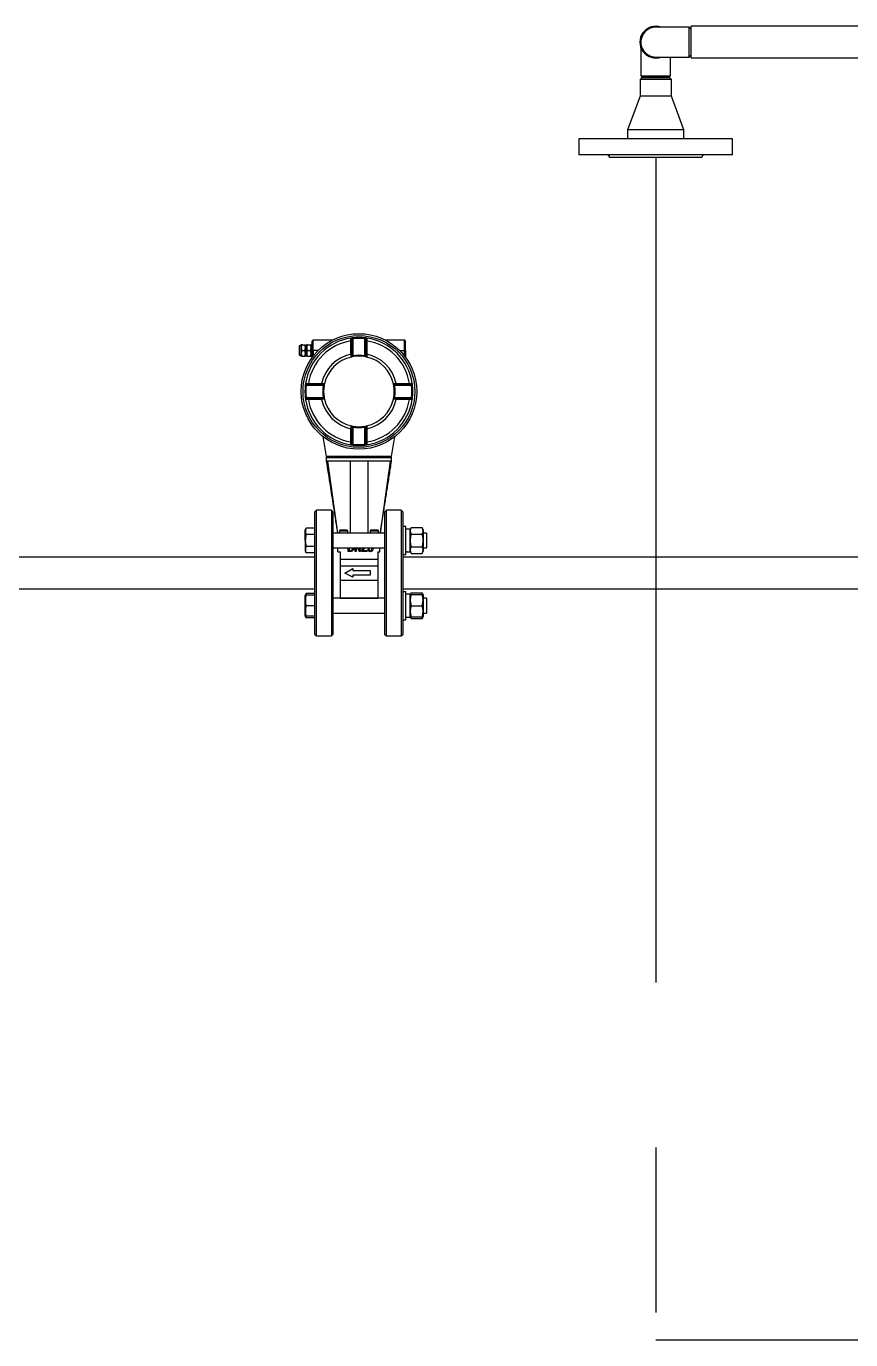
# Model space of a CAD drawing. Extents: x -681219 to -550379, y -242630 to -158199.
# Drawn here: x -636547 to -635298, y -170050 to -168060 of the extents above; entities that cross this region are included whole.
import ezdxf

# ---------------------------------------------------------------- set-up
doc = ezdxf.new("R2010")
doc.units = 0
doc.header["$LTSCALE"] = 1000
doc.linetypes.add('K', pattern=[2.5, 1.25, -0.25, 0.25, -0.25, 0.25, -0.25])
for name, color, linetype in [('$DDT_AUDIT_GENERATED_(110)', 7, 'CONTINUOUS'), ('07', 6, 'K'), ('16_GB93', 7, 'CONTINUOUS'), ('16_GB97.1', 7, 'CONTINUOUS'), ('E+H蒸汽流量计DN25', 7, 'CONTINUOUS'), ('GBT_12459_90度弯头D', 7, 'CONTINUOUS'), ('GBT_9119.8_法兰_DN', 7, 'CONTINUOUS'), ('M16_GB6170', 7, 'CONTINUOUS'), ('M16×120_GB5782', 7, 'CONTINUOUS'), ('MYGL165_030101', 7, 'CONTINUOUS'), ('MYGL165_030102', 7, 'CONTINUOUS'), ('MYGL165_030401', 7, 'CONTINUOUS'), ('MYGL165_030402', 7, 'CONTINUOUS'), ('MYGL165_030501', 7, 'CONTINUOUS')]:
    doc.layers.add(name, color=color, linetype=linetype)

msp = doc.modelspace()

# ---------------------------------------------------------------- linework, layer by layer
at = {"layer": '$DDT_AUDIT_GENERATED_(110)', "color": 7, "linetype": 'Continuous'}
for p, q in [((-635614.7247, -168137.3716), (-635617.5483, -168140.1951)), ((-635569.9718, -168140.1951), (-635617.5483, -168140.1951)), ((-635617.5483, -168140.1951), (-635617.5483, -168165.6069)), ((-635614.7247, -168137.3716), (-635572.7953, -168137.3716)), ((-635569.9718, -168140.1951), (-635572.7953, -168137.3716)), ((-635569.9718, -168165.6069), (-635569.9718, -168140.1951)), ((-635617.5483, -168165.6069), (-635636.3247, -168216.4304)), ((-635569.9718, -168165.6069), (-635617.5483, -168165.6069)), ((-635551.1953, -168216.4304), (-635569.9718, -168165.6069)), ((-635551.1953, -168216.4304), (-635636.3247, -168216.4304)), ((-635636.3247, -168216.4304), (-635636.3247, -168230.5481)), ((-635551.1953, -168230.5481), (-635551.1953, -168216.4304))]:
    msp.add_line(p, q, dxfattribs=at)
at = {"layer": '07'}
for p, q in [((-635593.76, -168258.7834), (-635593.76, -170050.2726)), ((-635593.76, -170050.2726), (-633059.6736, -170050.2726))]:
    msp.add_line(p, q, dxfattribs=at)
at = {"layer": '16_GB93', "color": 7, "linetype": 'Continuous'}
for p, q in [((-635966.3247, -168821.7926), (-635972.113, -168821.7926)), ((-635966.3247, -168821.7926), (-635966.3247, -168856.2397)), ((-635972.113, -168856.2397), (-635971.2653, -168856.2397)), ((-635971.2653, -168856.2397), (-635967.1724, -168856.2397)), ((-635967.1724, -168856.2397), (-635966.3247, -168856.2397)), ((-635966.3247, -168920.6212), (-635972.113, -168920.6212)), ((-635966.3247, -168920.6212), (-635966.3247, -168955.0683)), ((-635972.113, -168955.0683), (-635966.3247, -168955.0683))]:
    msp.add_line(p, q, dxfattribs=at)
for centre, start, end in [((-635967.1724, -168839.0162), 253.3305416, 270), ((-635971.2653, -168839.0162), 267.1790105, 276.8238399)]:
    msp.add_arc(centre, 17.2235, start, end, dxfattribs=at)
at = {"layer": '16_GB97.1', "color": 7, "linetype": 'Continuous'}
for p, q in [((-635972.113, -168817.8397), (-635976.3483, -168817.8397)), ((-635972.113, -168860.1926), (-635972.113, -168817.8397)), ((-635976.3483, -168860.1926), (-635972.113, -168860.1926)), ((-635972.113, -168916.6683), (-635976.3483, -168916.6683)), ((-635972.113, -168959.0212), (-635972.113, -168916.6683)), ((-635976.3483, -168959.0212), (-635972.113, -168959.0212))]:
    msp.add_line(p, q, dxfattribs=at)
at = {"layer": 'E+H蒸汽流量计DN25', "color": 7, "linetype": 'Continuous'}
for p, q in [((-636113.9953, -168551.0187), (-636113.9953, -168536.901)), ((-636112.5836, -168551.0187), (-636112.5836, -168535.4893)), ((-636083.8092, -168535.4893), (-636112.5836, -168535.4893)), ((-636055.4071, -168556.6821), (-636055.4071, -168536.591)), ((-636053.9953, -168536.591), (-636055.4071, -168536.591)), ((-636053.9953, -168533.7342), (-636053.9953, -168536.591)), ((-636053.9953, -168536.591), (-636053.9953, -168556.6821)), ((-636052.5836, -168533.3586), (-636052.7449, -168531.9561)), ((-636052.5836, -168533.3586), (-636052.5836, -168559.0168)), ((-636034.2306, -168533.3586), (-636034.0693, -168531.9561)), ((-636034.2306, -168559.0168), (-636034.2306, -168533.3586)), ((-636032.8188, -168536.591), (-636032.8188, -168533.7342)), ((-636032.8188, -168556.6821), (-636032.8188, -168536.591)), ((-636032.8188, -168536.591), (-636031.4071, -168536.591)), ((-636031.4071, -168536.591), (-636031.4071, -168556.6821)), ((-635974.2306, -168535.4893), (-636003.0049, -168535.4893)), ((-635974.2306, -168551.0187), (-635974.2306, -168535.4893)), ((-635972.8188, -168551.0187), (-635972.8188, -168536.901)), ((-636133.3365, -168543.9599), (-636134.0424, -168544.6657)), ((-636134.0424, -168544.6657), (-636134.0424, -168557.3716)), ((-636134.0424, -168557.3716), (-636133.3365, -168558.0775)), ((-636133.3365, -168558.0775), (-636133.3365, -168543.9599)), ((-636131.2188, -168543.9599), (-636133.3365, -168543.9599)), ((-636133.3365, -168558.0775), (-636131.2188, -168558.0775)), ((-636130.9365, -168542.2657), (-636131.2188, -168542.5481)), ((-636131.2188, -168542.5481), (-636131.2188, -168559.4893)), ((-636131.2188, -168559.4893), (-636130.9365, -168559.7716)), ((-636129.5824, -168542.2657), (-636130.9365, -168542.2657)), ((-636129.5824, -168542.2657), (-636125.7965, -168542.2657)), ((-636129.5824, -168551.0187), (-636125.7965, -168551.0187)), ((-636125.7965, -168542.2657), (-636124.4424, -168542.2657)), ((-636124.16, -168542.5481), (-636124.4424, -168542.2657)), ((-636124.4424, -168559.7716), (-636124.16, -168559.4893)), ((-636124.16, -168559.4893), (-636124.16, -168542.5481)), ((-636122.7483, -168543.9599), (-636124.16, -168543.9599)), ((-636124.16, -168558.0775), (-636122.7483, -168558.0775)), ((-636122.4659, -168542.2657), (-636122.7483, -168542.5481)), ((-636122.7483, -168542.5481), (-636122.7483, -168559.4893)), ((-636122.7483, -168559.4893), (-636122.4659, -168559.7716)), ((-636121.1118, -168542.2657), (-636122.4659, -168542.2657)), ((-636121.1118, -168542.2657), (-636117.3259, -168542.2657)), ((-636121.1118, -168551.0187), (-636117.3259, -168551.0187)), ((-636117.3259, -168542.2657), (-636115.9718, -168542.2657)), ((-636115.6894, -168542.5481), (-636115.9718, -168542.2657)), ((-636115.9718, -168559.7716), (-636115.6894, -168559.4893)), ((-636115.6894, -168542.5481), (-636115.6894, -168559.4893)), ((-636115.4071, -168542.5481), (-636115.6894, -168542.5481)), ((-636115.6894, -168559.4893), (-636115.4071, -168559.4893)), ((-636115.4071, -168541.1363), (-636115.4071, -168560.901)), ((-636113.9953, -168541.1363), (-636115.4071, -168541.1363)), ((-636113.9953, -168561.3802), (-636113.9953, -168551.0187)), ((-636113.9953, -168551.0187), (-636112.5836, -168551.0187)), ((-636105.0739, -168551.0187), (-636112.5836, -168551.0187)), ((-636112.5836, -168551.0187), (-636112.5836, -168559.5078)), ((-636055.4071, -168556.6821), (-636053.9953, -168556.6821)), ((-636053.9953, -168556.6821), (-636053.9953, -168559.572)), ((-636052.3475, -168560.4087), (-636052.5836, -168559.0168)), ((-636034.4666, -168560.4087), (-636034.2306, -168559.0168)), ((-636032.8188, -168559.572), (-636032.8188, -168556.6821)), ((-636031.4071, -168556.6821), (-636032.8188, -168556.6821)), ((-635981.7403, -168551.0187), (-635974.2306, -168551.0187)), ((-635974.2306, -168559.5078), (-635974.2306, -168551.0187)), ((-635974.2306, -168551.0187), (-635972.8188, -168551.0187)), ((-635972.8188, -168551.0187), (-635972.8188, -168561.3802)), ((-636129.5824, -168559.7716), (-636130.9365, -168559.7716)), ((-636129.5824, -168559.7716), (-636125.7965, -168559.7716)), ((-636125.7965, -168559.7716), (-636124.4424, -168559.7716)), ((-636121.1118, -168559.7716), (-636122.4659, -168559.7716)), ((-636121.1118, -168559.7716), (-636117.3259, -168559.7716)), ((-636117.3259, -168559.7716), (-636115.9718, -168559.7716)), ((-636115.4071, -168560.901), (-636113.9953, -168560.901)), ((-636123.1848, -168603.9599), (-636124.5873, -168603.7985)), ((-636097.5266, -168603.9599), (-636123.1848, -168603.9599)), ((-636119.9524, -168602.5481), (-636122.8092, -168602.5481)), ((-636119.9524, -168601.1363), (-636099.8613, -168601.1363)), ((-636119.9524, -168602.5481), (-636119.9524, -168601.1363)), ((-636099.8613, -168602.5481), (-636119.9524, -168602.5481)), ((-636099.8613, -168601.1363), (-636099.8613, -168602.5481)), ((-636096.9714, -168602.5481), (-636099.8613, -168602.5481)), ((-636096.1347, -168604.1959), (-636097.5266, -168603.9599)), ((-635990.6794, -168604.1959), (-635989.2875, -168603.9599)), ((-635986.9528, -168602.5481), (-635989.8428, -168602.5481)), ((-635963.6293, -168603.9599), (-635989.2875, -168603.9599)), ((-635986.9528, -168601.1363), (-635986.9528, -168602.5481)), ((-635986.9528, -168601.1363), (-635966.8618, -168601.1363)), ((-635966.8618, -168602.5481), (-635986.9528, -168602.5481)), ((-635966.8618, -168602.5481), (-635966.8618, -168601.1363)), ((-635964.005, -168602.5481), (-635966.8618, -168602.5481)), ((-635963.6293, -168603.9599), (-635962.2268, -168603.7985)), ((-636123.1848, -168622.3128), (-636124.5873, -168622.4741)), ((-636123.1848, -168622.3128), (-636097.5266, -168622.3128)), ((-636122.8092, -168623.7246), (-636119.9524, -168623.7246)), ((-636119.9524, -168623.7246), (-636099.8613, -168623.7246)), ((-636119.9524, -168623.7246), (-636119.9524, -168625.1363)), ((-636099.8613, -168625.1363), (-636119.9524, -168625.1363)), ((-636099.8613, -168623.7246), (-636096.9714, -168623.7246)), ((-636099.8613, -168625.1363), (-636099.8613, -168623.7246)), ((-636096.1347, -168622.0768), (-636097.5266, -168622.3128)), ((-635990.6794, -168622.0768), (-635989.2875, -168622.3128)), ((-635989.8428, -168623.7246), (-635986.9528, -168623.7246)), ((-635989.2875, -168622.3128), (-635963.6293, -168622.3128)), ((-635986.9528, -168623.7246), (-635966.8618, -168623.7246)), ((-635986.9528, -168625.1363), (-635986.9528, -168623.7246)), ((-635966.8618, -168625.1363), (-635986.9528, -168625.1363)), ((-635966.8618, -168623.7246), (-635964.005, -168623.7246)), ((-635966.8618, -168623.7246), (-635966.8618, -168625.1363)), ((-635963.6293, -168622.3128), (-635962.2268, -168622.4741)), ((-636055.4071, -168669.5906), (-636053.9953, -168669.5906)), ((-636055.4071, -168689.6817), (-636055.4071, -168669.5906)), ((-636053.9953, -168666.7006), (-636053.9953, -168669.5906)), ((-636053.9953, -168669.5906), (-636053.9953, -168689.6817)), ((-636052.3475, -168665.864), (-636052.5836, -168667.2559)), ((-636052.5836, -168667.2559), (-636052.5836, -168692.9141)), ((-636034.4666, -168665.864), (-636034.2306, -168667.2559)), ((-636034.2306, -168692.9141), (-636034.2306, -168667.2559)), ((-636032.8188, -168669.5906), (-636032.8188, -168666.7006)), ((-636032.8188, -168689.6817), (-636032.8188, -168669.5906)), ((-636031.4071, -168669.5906), (-636032.8188, -168669.5906)), ((-636031.4071, -168669.5906), (-636031.4071, -168689.6817)), ((-636097.8691, -168681.6585), (-636092.8188, -168711.9599)), ((-636053.9953, -168689.6817), (-636055.4071, -168689.6817)), ((-636053.9953, -168689.6817), (-636053.9953, -168692.5384)), ((-636052.5836, -168692.9141), (-636052.7449, -168694.3166)), ((-636034.2306, -168692.9141), (-636034.0693, -168694.3166)), ((-636032.8188, -168692.5384), (-636032.8188, -168689.6817)), ((-636032.8188, -168689.6817), (-636031.4071, -168689.6817)), ((-635993.9953, -168711.9599), (-635988.9451, -168681.6585)), ((-635993.9953, -168711.9599), (-636092.8188, -168711.9599)), ((-636091.4071, -168711.9599), (-636092.8188, -168713.3716)), ((-636092.8188, -168713.3716), (-635993.9953, -168713.3716)), ((-636092.8188, -168713.3716), (-636092.8188, -168719.0187)), ((-635993.9953, -168713.3716), (-635995.4071, -168711.9599)), ((-635993.9953, -168719.0187), (-635993.9953, -168713.3716)), ((-636090.9639, -168719.0187), (-636092.8188, -168719.0187)), ((-636056.8188, -168719.0187), (-636090.9641, -168719.0187)), ((-636090.9639, -168719.0186), (-636075.7643, -168827.722)), ((-636056.8188, -168719.0186), (-636056.8188, -168827.722)), ((-636029.9954, -168719.0187), (-636056.8188, -168719.0187)), ((-636029.9953, -168719.0186), (-636029.9953, -168827.722)), ((-635995.85, -168719.0187), (-636029.9953, -168719.0187)), ((-635995.8503, -168719.0186), (-636011.0498, -168827.722)), ((-635995.8503, -168719.0187), (-635993.9953, -168719.0187)), ((-636072.3483, -168823.4893), (-636073.0541, -168824.1951)), ((-636073.0541, -168824.1951), (-636060.3483, -168824.1951)), ((-636073.0541, -168824.1951), (-636073.0541, -168827.722)), ((-636061.0541, -168823.4893), (-636072.3483, -168823.4893)), ((-636060.3483, -168824.1951), (-636061.0541, -168823.4893)), ((-636060.3483, -168827.722), (-636060.3483, -168824.1951)), ((-636025.76, -168823.4893), (-636026.4659, -168824.1951)), ((-636026.4659, -168824.1951), (-636013.76, -168824.1951)), ((-636026.4659, -168824.1951), (-636026.4659, -168827.722)), ((-636014.4659, -168823.4893), (-636025.76, -168823.4893)), ((-636013.76, -168824.1951), (-636014.4659, -168823.4893)), ((-636013.76, -168827.722), (-636013.76, -168824.1951)), ((-636075.1718, -168856.307), (-636075.1718, -168850.3103)), ((-636075.1718, -168856.307), (-636072.0157, -168856.307)), ((-636072.0157, -168856.307), (-636072.0157, -168926.5481)), ((-636059.9391, -168855.6833), (-636059.9391, -168850.3103)), ((-636058.3892, -168850.3103), (-636058.3892, -168854.3637)), ((-636049.125, -168855.6833), (-636049.125, -168850.3103)), ((-636047.6194, -168855.6833), (-636049.125, -168855.6833)), ((-636047.6733, -168850.3103), (-636047.6194, -168855.6833)), ((-636042.819, -168855.6833), (-636044.9621, -168850.3103)), ((-636043.552, -168850.3103), (-636042.1813, -168853.6994)), ((-636040.8174, -168855.6833), (-636042.819, -168855.6833)), ((-636042.1813, -168853.6994), (-636042.2214, -168850.3103)), ((-636040.8174, -168850.3103), (-636040.8174, -168855.6833)), ((-636031.2167, -168855.701), (-636038.6741, -168855.6833)), ((-636037.1153, -168854.2574), (-636031.2167, -168854.2574)), ((-636031.2167, -168854.2574), (-636031.2167, -168855.701)), ((-636029.5073, -168851.9989), (-636027.9751, -168851.9989)), ((-636014.7984, -168856.307), (-636014.7984, -168926.5481)), ((-636014.7984, -168856.307), (-636011.6424, -168856.307)), ((-636011.6424, -168856.307), (-636011.6424, -168850.3103)), ((-636072.0157, -168867.3601), (-636014.7984, -168867.3601)), ((-636014.7984, -168877.8422), (-636072.0157, -168877.8422)), ((-636064.6932, -168888.4304), (-636052.6576, -168881.5765)), ((-636052.6576, -168894.7153), (-636064.6932, -168888.4304)), ((-636052.6576, -168881.5765), (-636052.6576, -168884.6857)), ((-636052.6576, -168884.6857), (-636026.38, -168884.6857)), ((-636026.38, -168891.6062), (-636052.6576, -168891.6062)), ((-636052.6576, -168891.6062), (-636052.6576, -168894.7153)), ((-636026.38, -168884.6857), (-636026.38, -168891.6062)), ((-636072.0157, -168899.0187), (-636014.7984, -168899.0187)), ((-636072.0157, -168926.5481), (-636014.7984, -168926.5481))]:
    msp.add_line(p, q, dxfattribs=at)
for radius in [87.5294, 84.7059]:
    msp.add_circle((-636043.4071, -168613.1363), radius, dxfattribs=at)
for centre, radius, start, end in [((-636043.4071, -168613.1363), 81.7155, 98.5940456, 171.4059544), ((-636043.4071, -168613.1363), 77.4802, 98.9097323, 171.0902677), ((-636112.5836, -168536.901), 1.4118, 90, 180), ((-636043.4071, -168613.1363), 81.7155, 96.5616357, 98.5940456), ((-636055.4071, -168533.7342), 1.4118, 0, 98.5940456), ((-636047.7206, -168554.4765), 21.6706, 102.9678737, 106.8310895), ((-636043.4071, -168613.1363), 81.7155, 83.4383643, 96.5616357), ((-636043.4071, -168613.1363), 80.3038, 83.4383643, 96.5616357), ((-636039.0948, -168554.4812), 21.6755, 73.1693434, 77.0316935), ((-636043.4071, -168613.1363), 81.7155, 81.4059544, 83.4383643), ((-636031.4071, -168533.7342), 1.4118, 81.4059544, 180), ((-636043.4071, -168613.1363), 77.4802, 8.9097323, 81.0902677), ((-636043.4071, -168613.1363), 81.7155, 8.5940456, 81.4059544), ((-635974.2306, -168536.901), 1.4118, 0, 90), ((-636123.0813, -168546.6422), 7.8369, 146.0518811, 213.9481189), ((-636123.0812, -168555.3951), 7.837, 146.0523048, 213.9476952), ((-636132.2977, -168546.6422), 7.837, 326.052397, 33.947603), ((-636132.2976, -168555.3951), 7.837, 326.0523048, 33.9476952), ((-636114.6107, -168546.6422), 7.8369, 146.0518811, 213.9481189), ((-636114.6106, -168555.3951), 7.837, 146.0523048, 213.9476952), ((-636123.8271, -168546.6422), 7.837, 326.052397, 33.947603), ((-636123.827, -168555.3951), 7.837, 326.0523048, 33.9476952), ((-636043.4071, -168613.1363), 57.7155, 102.0002699, 167.9997302), ((-636055.4071, -168559.572), 1.4118, 282.6274678, 0), ((-636047.4072, -168574.2501), 16.0887, 108.7678675, 114.172386), ((-636043.4071, -168613.1363), 54.892, 80.3764981, 99.6235019), ((-636039.4069, -168574.2501), 16.0888, 65.827624, 71.2321223), ((-636031.4071, -168559.572), 1.4118, 180, 257.3725322), ((-636043.4071, -168613.1363), 57.7155, 12.0002698, 77.9997301), ((-636043.4071, -168613.1363), 53.4802, 102.6274678, 167.3725322), ((-636043.4071, -168613.1363), 53.4802, 99.6235019, 102.6274678), ((-636043.793, -168611.2834), 51.5877, 99.5447043, 102.6244896), ((-636043.4071, -168613.1363), 53.4802, 80.3764981, 99.6235019), ((-636043.4071, -168613.1363), 53.4802, 77.3725322, 80.3764981), ((-636043.4071, -168613.1363), 53.4802, 12.6274678, 77.3725322), ((-636043.4071, -168613.1363), 81.7155, 173.4383643, 186.5616357), ((-636043.4071, -168613.1363), 81.7155, 171.4059544, 173.4383643), ((-636122.8092, -168601.1363), 1.4118, 171.4059544, 270), ((-636043.4071, -168613.1363), 80.3038, 173.4383643, 186.5616357), ((-636102.0622, -168608.8241), 21.6755, 163.1693434, 167.0316934), ((-636043.4071, -168613.1363), 54.892, 170.376498, 189.623502), ((-636082.2933, -168609.1362), 16.0888, 155.8276241, 161.2321223), ((-636096.9714, -168601.1363), 1.4118, 270, 347.3725322), ((-636043.4071, -168613.1363), 53.4802, 170.376498, 189.623502), ((-636043.4071, -168613.1363), 53.4802, 167.3725322, 170.376498), ((-636043.4071, -168613.1363), 53.4802, 9.623502, 12.6274678), ((-635989.8428, -168601.1363), 1.4118, 192.6274678, 270), ((-636041.5541, -168612.7504), 51.5877, 9.5447041, 12.6244896), ((-636043.4071, -168613.1363), 53.4802, 350.376498, 9.623502), ((-636004.5208, -168609.1362), 16.0887, 18.7678675, 24.1723861), ((-636043.4071, -168613.1363), 54.892, 350.376498, 9.623502), ((-635964.005, -168601.1363), 1.4118, 270, 8.5940456), ((-635984.7473, -168608.8228), 21.6706, 12.9678736, 16.8310896), ((-636043.4071, -168613.1363), 80.3038, 353.4383643, 6.5616357), ((-636043.4071, -168613.1363), 81.7155, 6.5616357, 8.5940456), ((-636043.4071, -168613.1363), 81.7155, 353.4383643, 6.5616357), ((-636043.4071, -168613.1363), 81.7155, 186.5616357, 188.5940456), ((-636122.8092, -168625.1363), 1.4118, 90, 188.5940456), ((-636043.4071, -168613.1363), 81.7155, 188.5940456, 261.4059544), ((-636102.0669, -168617.4498), 21.6706, 192.9678736, 196.8310896), ((-636043.4071, -168613.1363), 77.4802, 188.9097323, 261.0902677), ((-636043.4071, -168613.1363), 57.7155, 192.0002698, 257.9997301), ((-636082.2933, -168617.1365), 16.0887, 198.7678675, 204.1723861), ((-636096.9714, -168625.1363), 1.4118, 12.6274678, 90), ((-636043.4071, -168613.1363), 53.4802, 189.623502, 192.6274678), ((-636045.26, -168613.5223), 51.5877, 189.5447041, 192.6244896), ((-636043.4071, -168613.1363), 53.4802, 192.6274678, 257.3725322), ((-636043.4071, -168613.1363), 53.4802, 282.6274678, 347.3725322), ((-636043.4071, -168613.1363), 77.4802, 278.9097323, 351.0902677), ((-636043.4071, -168613.1363), 57.7155, 282.0002699, 347.9997302), ((-636043.4071, -168613.1363), 81.7155, 278.5940456, 351.4059544), ((-636043.4071, -168613.1363), 53.4802, 347.3725322, 350.376498), ((-635989.8428, -168625.1363), 1.4118, 90, 167.3725322), ((-636004.5209, -168617.1365), 16.0888, 335.8276241, 341.2321223), ((-635984.752, -168617.4486), 21.6755, 343.1693434, 347.0316934), ((-635964.005, -168625.1363), 1.4118, 351.4059544, 90), ((-636043.4071, -168613.1363), 81.7155, 351.4059544, 353.4383643), ((-636043.4071, -168613.1363), 53.4802, 257.3725322, 260.3764981), ((-636055.4071, -168666.7006), 1.4118, 0, 77.3725322), ((-636047.4072, -168652.0225), 16.0888, 245.827624, 251.2321223), ((-636043.4071, -168613.1363), 54.892, 260.3764981, 279.6235019), ((-636043.4071, -168613.1363), 53.4802, 260.3764981, 279.6235019), ((-636043.0211, -168614.9893), 51.5877, 279.544704, 282.6244896), ((-636043.4071, -168613.1363), 53.4802, 279.6235019, 282.6274678), ((-636039.4069, -168652.0226), 16.0887, 288.7678675, 294.172386), ((-636031.4071, -168666.7006), 1.4118, 102.6274678, 180), ((-636055.4071, -168692.5384), 1.4118, 261.4059544, 0), ((-636043.4071, -168613.1363), 81.7155, 261.4059544, 263.4383643), ((-636047.7193, -168671.7914), 21.6755, 253.1693434, 257.0316935), ((-636043.4071, -168613.1363), 81.7155, 263.4383643, 276.5616357), ((-636043.4071, -168613.1363), 80.3038, 263.4383643, 276.5616357), ((-636039.0936, -168671.7961), 21.6706, 282.9678737, 286.8310895), ((-636043.4071, -168613.1363), 81.7155, 276.5616357, 278.5940456), ((-636031.4071, -168692.5384), 1.4118, 180, 278.5940456)]:
    msp.add_arc(centre, radius, start, end, dxfattribs=at)
for points, knots in [([(-636055.4071, -168536.591), (-636055.4215, -168536.311), (-636055.4355, -168536.0356), (-636055.463, -168535.4936), (-636055.4766, -168535.2243), (-636055.5023, -168534.7103), (-636055.5144, -168534.4663), (-636055.5372, -168534.0045), (-636055.548, -168533.7854), (-636055.5672, -168533.3926), (-636055.5757, -168533.2162), (-636055.5908, -168532.9045), (-636055.5972, -168532.7716), (-636055.6126, -168532.4518), (-636055.618, -168532.3383), (-636055.618, -168532.3383)], [0, 0, 0, 0, 0.125, 0.125, 0.25, 0.25, 0.375, 0.375, 0.5, 0.5, 0.625, 0.625, 0.75, 0.75, 1, 1, 1, 1]), ([(-636031.1961, -168532.3383), (-636031.1961, -168532.3383), (-636031.1974, -168532.366), (-636031.2026, -168532.4744), (-636031.2066, -168532.5565), (-636031.2169, -168532.7706), (-636031.2232, -168532.9016), (-636031.2382, -168533.2109), (-636031.2469, -168533.3907), (-636031.2661, -168533.7831), (-636031.2766, -168533.9972), (-636031.2996, -168534.4619), (-636031.3118, -168534.7086), (-636031.3373, -168535.2191), (-636031.3508, -168535.4864), (-636031.3786, -168536.0341), (-636031.3927, -168536.311), (-636031.4071, -168536.591)], [0, 0, 0, 0, 0.125, 0.125, 0.25, 0.25, 0.375, 0.375, 0.5, 0.5, 0.625, 0.625, 0.75, 0.75, 0.875, 0.875, 1, 1, 1, 1]), ([(-636055.0985, -168560.9497), (-636055.0985, -168560.9497), (-636055.1006, -168560.9217), (-636055.1089, -168560.8124), (-636055.1152, -168560.7296), (-636055.1314, -168560.5141), (-636055.1413, -168560.3822), (-636055.1646, -168560.0709), (-636055.178, -168559.8902), (-636055.2071, -168559.4961), (-636055.2229, -168559.2811), (-636055.2568, -168558.8144), (-636055.2746, -168558.5676), (-636055.3111, -168558.0559), (-636055.3301, -168557.7878), (-636055.3685, -168557.2396), (-636055.3878, -168556.9624), (-636055.4071, -168556.6821)], [0, 0, 0, 0, 0.125, 0.125, 0.25, 0.25, 0.375, 0.375, 0.5, 0.5, 0.625, 0.625, 0.75, 0.75, 0.875, 0.875, 1, 1, 1, 1]), ([(-636031.4071, -168556.6821), (-636031.4264, -168556.9625), (-636031.4455, -168557.2383), (-636031.4836, -168557.7811), (-636031.5027, -168558.051), (-636031.5395, -168558.5661), (-636031.5571, -168558.8106), (-636031.5908, -168559.2739), (-636031.6069, -168559.4938), (-636031.636, -168559.8884), (-636031.6492, -168560.0657), (-636031.6726, -168560.3791), (-636031.6827, -168560.513), (-636031.707, -168560.8351), (-636031.7157, -168560.9497), (-636031.7157, -168560.9497)], [0, 0, 0, 0, 0.125, 0.125, 0.25, 0.25, 0.375, 0.375, 0.5, 0.5, 0.625, 0.625, 0.75, 0.75, 1, 1, 1, 1]), ([(-636124.2051, -168600.9254), (-636124.2051, -168600.9254), (-636124.1774, -168600.9267), (-636124.069, -168600.9319), (-636123.9869, -168600.9358), (-636123.7728, -168600.9461), (-636123.6419, -168600.9524), (-636123.3325, -168600.9674), (-636123.1527, -168600.9762), (-636122.7603, -168600.9953), (-636122.5462, -168601.0058), (-636122.0815, -168601.0288), (-636121.8348, -168601.041), (-636121.3243, -168601.0666), (-636121.057, -168601.08), (-636120.5093, -168601.1078), (-636120.2324, -168601.1219), (-636119.9524, -168601.1363)], [0, 0, 0, 0, 0.125, 0.125, 0.25, 0.25, 0.375, 0.375, 0.5, 0.5, 0.625, 0.625, 0.75, 0.75, 0.875, 0.875, 1, 1, 1, 1]), ([(-636099.8613, -168601.1363), (-636099.5809, -168601.1556), (-636099.3051, -168601.1748), (-636098.7623, -168601.2128), (-636098.4924, -168601.2319), (-636097.9773, -168601.2687), (-636097.7328, -168601.2863), (-636097.2695, -168601.32), (-636097.0496, -168601.3361), (-636096.655, -168601.3652), (-636096.4777, -168601.3784), (-636096.1643, -168601.4018), (-636096.0304, -168601.4119), (-636095.7083, -168601.4362), (-636095.5937, -168601.4449), (-636095.5937, -168601.4449)], [0, 0, 0, 0, 0.125, 0.125, 0.25, 0.25, 0.375, 0.375, 0.5, 0.5, 0.625, 0.625, 0.75, 0.75, 1, 1, 1, 1]), ([(-635991.2204, -168601.4449), (-635991.2204, -168601.4449), (-635991.1925, -168601.4428), (-635991.0832, -168601.4345), (-635991.0004, -168601.4282), (-635990.7848, -168601.412), (-635990.653, -168601.4021), (-635990.3417, -168601.3788), (-635990.161, -168601.3654), (-635989.7668, -168601.3363), (-635989.5519, -168601.3205), (-635989.0852, -168601.2866), (-635988.8384, -168601.2688), (-635988.3267, -168601.2323), (-635988.0585, -168601.2133), (-635987.5104, -168601.1749), (-635987.2332, -168601.1556), (-635986.9528, -168601.1363)], [0, 0, 0, 0, 0.125, 0.125, 0.25, 0.25, 0.375, 0.375, 0.5, 0.5, 0.625, 0.625, 0.75, 0.75, 0.875, 0.875, 1, 1, 1, 1]), ([(-635966.8618, -168601.1363), (-635966.5817, -168601.1219), (-635966.3063, -168601.1079), (-635965.7644, -168601.0804), (-635965.4951, -168601.0668), (-635964.981, -168601.0411), (-635964.7371, -168601.029), (-635964.2752, -168601.0062), (-635964.0562, -168600.9954), (-635963.6633, -168600.9762), (-635963.4869, -168600.9677), (-635963.1753, -168600.9526), (-635963.0424, -168600.9462), (-635962.7226, -168600.9308), (-635962.6091, -168600.9254), (-635962.6091, -168600.9254)], [0, 0, 0, 0, 0.125, 0.125, 0.25, 0.25, 0.375, 0.375, 0.5, 0.5, 0.625, 0.625, 0.75, 0.75, 1, 1, 1, 1]), ([(-636119.9524, -168625.1363), (-636120.2324, -168625.1507), (-636120.5078, -168625.1648), (-636121.0498, -168625.1922), (-636121.3191, -168625.2058), (-636121.8331, -168625.2315), (-636122.0771, -168625.2436), (-636122.5389, -168625.2664), (-636122.758, -168625.2772), (-636123.1508, -168625.2964), (-636123.3272, -168625.305), (-636123.6389, -168625.3201), (-636123.7718, -168625.3265), (-636124.0916, -168625.3419), (-636124.2051, -168625.3473), (-636124.2051, -168625.3473)], [0, 0, 0, 0, 0.125, 0.125, 0.25, 0.25, 0.375, 0.375, 0.5, 0.5, 0.625, 0.625, 0.75, 0.75, 1, 1, 1, 1]), ([(-636095.5937, -168624.8277), (-636095.5937, -168624.8277), (-636095.6217, -168624.8298), (-636095.731, -168624.8381), (-636095.8138, -168624.8444), (-636096.0293, -168624.8607), (-636096.1612, -168624.8706), (-636096.4725, -168624.8938), (-636096.6532, -168624.9073), (-636097.0473, -168624.9364), (-636097.2623, -168624.9521), (-636097.729, -168624.986), (-636097.9758, -168625.0038), (-636098.4875, -168625.0404), (-636098.7556, -168625.0594), (-636099.3038, -168625.0978), (-636099.581, -168625.117), (-636099.8613, -168625.1363)], [0, 0, 0, 0, 0.125, 0.125, 0.25, 0.25, 0.375, 0.375, 0.5, 0.5, 0.625, 0.625, 0.75, 0.75, 0.875, 0.875, 1, 1, 1, 1]), ([(-635986.9528, -168625.1363), (-635987.2332, -168625.117), (-635987.509, -168625.0979), (-635988.0519, -168625.0598), (-635988.3217, -168625.0407), (-635988.8368, -168625.0039), (-635989.0814, -168624.9863), (-635989.5447, -168624.9526), (-635989.7645, -168624.9365), (-635990.1592, -168624.9074), (-635990.3365, -168624.8942), (-635990.6499, -168624.8708), (-635990.7838, -168624.8607), (-635991.1059, -168624.8364), (-635991.2204, -168624.8277), (-635991.2204, -168624.8277)], [0, 0, 0, 0, 0.125, 0.125, 0.25, 0.25, 0.375, 0.375, 0.5, 0.5, 0.625, 0.625, 0.75, 0.75, 1, 1, 1, 1]), ([(-635962.6091, -168625.3473), (-635962.6091, -168625.3473), (-635962.6367, -168625.346), (-635962.7452, -168625.3408), (-635962.8273, -168625.3368), (-635963.0414, -168625.3265), (-635963.1723, -168625.3202), (-635963.4816, -168625.3052), (-635963.6614, -168625.2965), (-635964.0538, -168625.2773), (-635964.2679, -168625.2668), (-635964.7327, -168625.2438), (-635964.9793, -168625.2316), (-635965.4899, -168625.2061), (-635965.7572, -168625.1926), (-635966.3049, -168625.1648), (-635966.5818, -168625.1507), (-635966.8618, -168625.1363)], [0, 0, 0, 0, 0.125, 0.125, 0.25, 0.25, 0.375, 0.375, 0.5, 0.5, 0.625, 0.625, 0.75, 0.75, 0.875, 0.875, 1, 1, 1, 1]), ([(-636055.4071, -168669.5906), (-636055.3878, -168669.3102), (-636055.3686, -168669.0344), (-636055.3306, -168668.4915), (-636055.3115, -168668.2217), (-636055.2747, -168667.7066), (-636055.2571, -168667.462), (-636055.2234, -168666.9987), (-636055.2073, -168666.7789), (-636055.1782, -168666.3842), (-636055.165, -168666.2069), (-636055.1416, -168665.8935), (-636055.1315, -168665.7596), (-636055.1072, -168665.4375), (-636055.0985, -168665.323), (-636055.0985, -168665.323)], [0, 0, 0, 0, 0.125, 0.125, 0.25, 0.25, 0.375, 0.375, 0.5, 0.5, 0.625, 0.625, 0.75, 0.75, 1, 1, 1, 1]), ([(-636031.7157, -168665.323), (-636031.7157, -168665.323), (-636031.7136, -168665.3509), (-636031.7053, -168665.4602), (-636031.699, -168665.543), (-636031.6827, -168665.7586), (-636031.6728, -168665.8904), (-636031.6496, -168666.2017), (-636031.6361, -168666.3824), (-636031.607, -168666.7766), (-636031.5913, -168666.9915), (-636031.5574, -168667.4582), (-636031.5396, -168667.705), (-636031.503, -168668.2167), (-636031.484, -168668.4849), (-636031.4456, -168669.033), (-636031.4264, -168669.3102), (-636031.4071, -168669.5906)], [0, 0, 0, 0, 0.125, 0.125, 0.25, 0.25, 0.375, 0.375, 0.5, 0.5, 0.625, 0.625, 0.75, 0.75, 0.875, 0.875, 1, 1, 1, 1]), ([(-636055.618, -168693.9343), (-636055.618, -168693.9343), (-636055.6167, -168693.9067), (-636055.6115, -168693.7982), (-636055.6076, -168693.7161), (-636055.5973, -168693.502), (-636055.591, -168693.3711), (-636055.576, -168693.0618), (-636055.5672, -168692.882), (-636055.5481, -168692.4896), (-636055.5376, -168692.2755), (-636055.5146, -168691.8107), (-636055.5024, -168691.5641), (-636055.4768, -168691.0535), (-636055.4634, -168690.7862), (-636055.4356, -168690.2385), (-636055.4215, -168689.9616), (-636055.4071, -168689.6817)], [0, 0, 0, 0, 0.125, 0.125, 0.25, 0.25, 0.375, 0.375, 0.5, 0.5, 0.625, 0.625, 0.75, 0.75, 0.875, 0.875, 1, 1, 1, 1]), ([(-636031.4071, -168689.6817), (-636031.3927, -168689.9617), (-636031.3786, -168690.2371), (-636031.3512, -168690.779), (-636031.3376, -168691.0483), (-636031.3119, -168691.5624), (-636031.2998, -168691.8063), (-636031.277, -168692.2682), (-636031.2662, -168692.4872), (-636031.247, -168692.8801), (-636031.2384, -168693.0565), (-636031.2233, -168693.3681), (-636031.2169, -168693.501), (-636031.2015, -168693.8208), (-636031.1961, -168693.9343), (-636031.1961, -168693.9343)], [0, 0, 0, 0, 0.125, 0.125, 0.25, 0.25, 0.375, 0.375, 0.5, 0.5, 0.625, 0.625, 0.75, 0.75, 1, 1, 1, 1]), ([(-636092.8188, -168719.0187), (-636091.9041, -168724.873), (-636090.3583, -168734.7662), (-636087.8109, -168751.0693), (-636085.3412, -168766.8756), (-636082.8355, -168782.9116), (-636080.6069, -168797.1755), (-636078.6948, -168809.4112), (-636077.4371, -168817.4616), (-636076.5692, -168823.0167), (-636076.1381, -168825.7747), (-636075.8986, -168827.3057), (-636075.8266, -168827.7657)], [0, 0, 0, 0, 0.1405243209, 0.2818365238, 0.4221559999, 0.5600793022, 0.704674687, 0.7989349, 0.8831598917, 0.9173765853, 0.9454117426, 0.9577114636, 0.9577114636, 0.9577114636, 0.9577114636]), ([(-636010.9876, -168827.7659), (-636010.9158, -168827.3066), (-636010.579, -168825.1544), (-636009.9147, -168820.9031), (-636008.9063, -168814.4483), (-636007.7456, -168807.0196), (-636005.8657, -168794.9899), (-636003.3562, -168778.928), (-636000.2427, -168759.0021), (-635997.0719, -168738.709), (-635995.1395, -168726.3415), (-635993.9953, -168719.0187)], [0.0423160163, 0.0423160163, 0.0423160163, 0.0423160163, 0.0545892924, 0.0989106353, 0.1568305349, 0.2242128403, 0.2953142207, 0.4745294127, 0.6476620066, 0.8242222889, 1, 1, 1, 1]), ([(-636051.4437, -168850.3113), (-636051.5067, -168850.9901), (-636051.6043, -168851.5936), (-636051.7378, -168852.1229), (-636051.9967, -168853.1498), (-636052.402, -168853.9563), (-636052.9511, -168854.5497), (-636053.3343, -168854.9638), (-636053.7482, -168855.2582), (-636054.2265, -168855.4265), (-636054.6997, -168855.593), (-636055.3956, -168855.6833), (-636056.3344, -168855.6833), (-636057.536, -168855.6833), (-636058.7375, -168855.6833), (-636059.9391, -168855.6833)], [0.5634736444, 0.5634736444, 0.5634736444, 0.5634736444, 0.6289945231, 0.6289945231, 0.6289945231, 0.7302811224, 0.7302811224, 0.7302811224, 0.7880428702, 0.7880428702, 0.7880428702, 0.8668534979, 0.8668534979, 0.8668534979, 1, 1, 1, 1]), ([(-636058.3892, -168854.3637), (-636057.7131, -168854.3637), (-636057.037, -168854.3637), (-636056.361, -168854.3637), (-636055.7056, -168854.3637), (-636055.2007, -168854.3017), (-636054.8465, -168854.1688), (-636054.4844, -168854.0331), (-636054.1999, -168853.8146), (-636053.9962, -168853.5223), (-636053.6647, -168853.0467), (-636053.4294, -168852.4418), (-636053.2877, -168851.7332), (-636053.2099, -168851.3444), (-636053.1515, -168850.8708), (-636053.1142, -168850.3133)], [0, 0, 0, 0, 0.1054980734, 0.1054980734, 0.1054980734, 0.1853127308, 0.1853127308, 0.1853127308, 0.2417500945, 0.2417500945, 0.2417500945, 0.3425425237, 0.3425425237, 0.3425425237, 0.4210043694, 0.4210043694, 0.4210043694, 0.4210043694]), ([(-636038.6829, -168855.4885), (-636038.6918, -168855.4176), (-636038.6918, -168855.3113), (-636038.6918, -168854.2485), (-636038.4881, -168853.3894), (-636037.6962, -168851.7881), (-636037.096, -168851.0273), (-636036.2802, -168850.301)], [0, 0, 0, 0, 0.0230782357, 0.0230782357, 0.162905193, 0.162905193, 0.3008851684, 0.3008851684, 0.3008851684, 0.3008851684]), ([(-636034.1981, -168850.2903), (-636034.3181, -168850.3852), (-636034.4168, -168850.4628), (-636034.4937, -168850.5287), (-636035.4295, -168851.3308), (-636036.1056, -168851.9989), (-636036.5042, -168852.5658), (-636036.8998, -168853.1284), (-636037.0976, -168853.6994), (-636037.1153, -168854.2574)], [0.7845951237, 0.7845951237, 0.7845951237, 0.7845951237, 0.8026555364, 0.8026555364, 0.8026555364, 0.9232787503, 0.9232787503, 0.9232787503, 1, 1, 1, 1]), ([(-636022.0589, -168850.3053), (-636022.0411, -168850.5249), (-636022.0322, -168850.7529), (-636022.0322, -168852.5658), (-636022.3688, -168853.788), (-636023.715, -168855.5416), (-636024.6627, -168855.9756), (-636027.054, -168855.9756), (-636027.9485, -168855.639), (-636028.5597, -168854.9571), (-636029.1747, -168854.2707), (-636029.4896, -168853.292), (-636029.5073, -168851.9989)], [0.3644510508, 0.3644510508, 0.3644510508, 0.3644510508, 0.3882485922, 0.3882485922, 0.5469640319, 0.5469640319, 0.7056794717, 0.7056794717, 0.8574942401, 0.8574942401, 0.8574942401, 1, 1, 1, 1]), ([(-636027.9751, -168851.9989), (-636027.9751, -168852.0373), (-636027.9751, -168852.0757), (-636027.9751, -168852.1141), (-636027.9751, -168852.9023), (-636027.7891, -168853.5223), (-636027.426, -168853.9474), (-636027.0585, -168854.3776), (-636026.558, -168854.6028), (-636025.8938, -168854.5939), (-636025.1589, -168854.5841), (-636024.6007, -168854.3105), (-636024.2199, -168853.726), (-636023.8404, -168853.1436), (-636023.6442, -168852.3089), (-636023.6442, -168850.8712), (-636023.6601, -168850.5723), (-636023.6923, -168850.2966)], [0, 0, 0, 0, 0.0074233771, 0.0074233771, 0.0074233771, 0.1334077319, 0.1334077319, 0.1334077319, 0.2444450064, 0.2444450064, 0.2444450064, 0.3715959846, 0.3715959846, 0.3715959846, 0.5410120476, 0.5410120476, 0.589853971, 0.589853971, 0.589853971, 0.589853971])]:
    msp.add_open_spline(points, degree=3, knots=knots, dxfattribs=at)
msp.add_open_spline([(-636038.6741, -168855.6833), (-636038.6829, -168855.6302), (-636038.6829, -168855.5593), (-636038.6829, -168855.4885)], degree=3, dxfattribs=at)
at = {"layer": 'GBT_12459_90度弯头D', "color": 7, "linetype": 'Continuous'}
for p, q in [((-635542.9648, -168061.1363), (-635593.685, -168061.1363)), ((-635540.113, -168103.4892), (-635540.113, -168063.9599)), ((-635616.3483, -168091.8345), (-635616.3483, -168134.5545)), ((-635593.6837, -168106.3128), (-635542.9301, -168106.3128)), ((-635571.1718, -168134.5198), (-635571.1718, -168106.3128)), ((-635573.9953, -168137.3716), (-635613.5247, -168137.3716))]:
    msp.add_line(p, q, dxfattribs=at)
msp.add_arc((-635593.6782, -168083.7235), 22.5996, 89.5546373, 269.7655028, dxfattribs=at)
for points, knots in [([(-635542.937, -168106.3127), (-635542.9516, -168106.3015), (-635542.9912, -168105.2124), (-635543.0212, -168100.4313), (-635543.04, -168092.8801), (-635543.0478, -168083.6367), (-635543.0396, -168074.4098), (-635543.0208, -168066.9015), (-635542.99, -168062.1756), (-635542.9512, -168061.1232), (-635542.9356, -168061.1367), (-635542.9354, -168061.1369)], [0, 0, 0, 0, 0.059287203, 0.1207178464, 0.1842888527, 0.2500046199, 0.3156812569, 0.3792226468, 0.44063309, 0.4999093985, 0.5005460448, 0.5005460448, 0.5005460448, 0.5005460448]), ([(-635616.3481, -168134.5475), (-635616.3541, -168134.5547), (-635616.0663, -168134.5696), (-635614.2694, -168134.6165), (-635609.7131, -168134.6974), (-635602.3595, -168134.7797), (-635596.4123, -168134.7834), (-635591.1998, -168134.7834), (-635585.2688, -168134.7798), (-635577.8938, -168134.6985), (-635573.3024, -168134.6172), (-635571.5327, -168134.5715), (-635571.2082, -168134.5572), (-635571.1789, -168134.5512)], [0, 0, 0, 0, 0.0287646955, 0.0705512454, 0.1252791514, 0.1950857271, 0.2501854826, 0.2508141471, 0.3058437049, 0.3752911539, 0.4304086042, 0.4720861257, 0.4969560655, 0.4969560655, 0.4969560655, 0.4969560655])]:
    msp.add_open_spline(points, degree=3, knots=knots, dxfattribs=at)
for points in [[(-635540.113, -168063.9599), (-635541.054, -168063.0188), (-635541.9948, -168062.0778), (-635542.9353, -168061.1369)], [(-635542.9356, -168106.3123), (-635541.995, -168105.3714), (-635541.0541, -168104.4304), (-635540.113, -168103.4892)], [(-635616.3477, -168134.549), (-635615.4068, -168135.4896), (-635614.4658, -168136.4305), (-635613.5247, -168137.3716)], [(-635573.9952, -168137.3716), (-635573.0541, -168136.4304), (-635572.113, -168135.4895), (-635571.1722, -168134.5489)]]:
    msp.add_open_spline(points, degree=3, dxfattribs=at)
at = {"layer": 'GBT_9119.8_法兰_DN', "color": 7, "linetype": 'Continuous'}
for p, q in [((-635477.2894, -168230.5481), (-635710.2306, -168230.5481)), ((-635710.2306, -168230.5481), (-635710.2306, -168254.5481)), ((-635477.2894, -168254.5481), (-635477.2894, -168230.5481)), ((-635477.2894, -168254.5481), (-635710.2306, -168254.5481)), ((-635523.8777, -168258.7834), (-635663.6424, -168258.7834))]:
    msp.add_line(p, q, dxfattribs=at)
for centre, start, end in [((-635667.8777, -168258.7834), 0, 90), ((-635519.6424, -168258.7834), 90, 180)]:
    msp.add_arc(centre, 4.2353, start, end, dxfattribs=at)
at = {"layer": 'M16_GB6170', "color": 7, "linetype": 'Continuous'}
for p, q in [((-635964.1999, -168819.4536), (-635966.3247, -168823.1338)), ((-635964.2001, -168829.2349), (-635947.5552, -168829.2349)), ((-635964.1999, -168819.4536), (-635947.5554, -168819.4536)), ((-635945.4306, -168823.1338), (-635947.5554, -168819.4536)), ((-635945.4306, -168854.8985), (-635945.4306, -168823.1338)), ((-635966.3247, -168854.8985), (-635964.1999, -168858.5787)), ((-635964.2001, -168848.7974), (-635947.5552, -168848.7974)), ((-635947.5554, -168858.5787), (-635945.4306, -168854.8985)), ((-635964.1999, -168858.5787), (-635947.5554, -168858.5787)), ((-635965.7134, -168920.9035), (-635966.3247, -168921.9624)), ((-635964.1999, -168918.2822), (-635965.7134, -168920.9035)), ((-635964.2001, -168920.9035), (-635965.7134, -168920.9035)), ((-635964.2001, -168920.9035), (-635947.5552, -168920.9035)), ((-635964.1999, -168918.2822), (-635947.5554, -168918.2822)), ((-635946.0419, -168920.9035), (-635947.5554, -168918.2822)), ((-635947.5552, -168920.9035), (-635946.042, -168920.9035)), ((-635945.4306, -168921.9624), (-635946.0419, -168920.9035)), ((-635945.4306, -168953.7271), (-635945.4306, -168921.9624)), ((-635966.3247, -168953.7271), (-635965.7134, -168954.7859)), ((-635964.2001, -168954.7859), (-635965.7134, -168954.7859)), ((-635965.7134, -168954.7859), (-635964.1999, -168957.4073)), ((-635964.2001, -168954.7859), (-635947.5552, -168954.7859)), ((-635964.1999, -168937.8447), (-635947.5554, -168937.8447)), ((-635964.1999, -168957.4073), (-635947.5554, -168957.4073)), ((-635947.5554, -168957.4073), (-635946.0419, -168954.7859)), ((-635947.5552, -168954.7859), (-635946.042, -168954.7859)), ((-635946.0419, -168954.7859), (-635945.4306, -168953.7271))]:
    msp.add_line(p, q, dxfattribs=at)
for centre, radius, start, end in [((-635956.9381, -168824.3444), 8.7552, 146.0398024, 213.9572864), ((-635954.8173, -168824.3444), 8.7553, 326.0428621, 33.960049), ((-635956.938, -168853.6879), 8.7553, 146.0428621, 213.960049), ((-635954.8173, -168853.6879), 8.7552, 326.0398024, 33.9572864), ((-635941.0339, -168929.3738), 24.6662, 159.9161491, 200.0855317), ((-635956.9381, -168923.173), 8.7552, 146.0398024, 162.0650511), ((-635954.8173, -168923.173), 8.7553, 18.2709208, 33.960049), ((-635970.7214, -168929.3738), 24.6661, 339.9144081, 20.0839112), ((-635941.0339, -168946.3157), 24.6661, 159.9144081, 200.0839112), ((-635956.938, -168952.5165), 8.7553, 198.2709208, 213.960049), ((-635970.7215, -168946.3157), 24.6662, 339.9161491, 20.0855317), ((-635954.8173, -168952.5165), 8.7552, 326.0398024, 347.2228212)]:
    msp.add_arc(centre, radius, start, end, dxfattribs=at)
for points, knots in [([(-635964.2001, -168829.2349), (-635964.6566, -168830.8159), (-635965.0368, -168832.4179), (-635965.4346, -168834.8679), (-635965.5385, -168835.6943), (-635965.6781, -168837.3576), (-635965.7133, -168838.1868), (-635965.7136, -168840.6664), (-635965.5716, -168842.3091), (-635965.0448, -168845.5766), (-635964.6595, -168847.2064), (-635964.2001, -168848.7974)], [0, 0, 0, 0, 0.25, 0.25, 0.375, 0.375, 0.5, 0.5, 0.75, 0.75, 1, 1, 1, 1]), ([(-635947.5552, -168848.7974), (-635947.0959, -168847.2064), (-635946.7106, -168845.5766), (-635946.1838, -168842.3091), (-635946.0418, -168840.6664), (-635946.042, -168838.1868), (-635946.0772, -168837.3576), (-635946.2169, -168835.6943), (-635946.3207, -168834.8679), (-635946.7186, -168832.4179), (-635947.0988, -168830.8159), (-635947.5552, -168829.2349)], [0, 0, 0, 0, 0.25, 0.25, 0.5, 0.5, 0.625, 0.625, 0.75, 0.75, 1, 1, 1, 1])]:
    msp.add_open_spline(points, degree=3, knots=knots, dxfattribs=at)
at = {"layer": 'M16×120_GB5782', "color": 7, "linetype": 'Continuous'}
for p, q in [((-636123.1544, -168820.5432), (-636124.5836, -168823.0186)), ((-636124.5836, -168839.0162), (-636124.5836, -168823.0186)), ((-636110.4659, -168829.7797), (-636123.1546, -168829.7797)), ((-636110.4659, -168820.5432), (-636123.1544, -168820.5432)), ((-636004.5836, -168827.722), (-636082.2306, -168827.722)), ((-635941.0541, -168827.722), (-635945.4306, -168827.722)), ((-635941.0541, -168827.722), (-635941.0541, -168850.3103)), ((-636124.5836, -168839.0162), (-636124.5836, -168855.0137)), ((-636124.5836, -168855.0137), (-636123.1544, -168857.4891)), ((-636110.4659, -168848.2526), (-636123.1546, -168848.2526)), ((-636110.4659, -168857.4891), (-636123.1544, -168857.4891)), ((-636082.2306, -168850.3103), (-636004.5836, -168850.3103)), ((-635945.4306, -168850.3103), (-635941.0541, -168850.3103)), ((-636123.1544, -168919.3718), (-636124.5836, -168921.8472)), ((-636124.5836, -168953.8423), (-636124.5836, -168921.8472)), ((-636124.5836, -168921.8472), (-636123.1546, -168921.8472)), ((-636110.4659, -168921.8472), (-636123.1546, -168921.8472)), ((-636110.4659, -168919.3718), (-636123.1544, -168919.3718)), ((-636004.5836, -168926.5506), (-636082.2306, -168926.5506)), ((-635941.0541, -168926.5506), (-635945.4306, -168926.5506)), ((-635941.0541, -168926.5506), (-635941.0541, -168949.1388)), ((-636123.1546, -168953.8423), (-636124.5836, -168953.8423)), ((-636124.5836, -168953.8423), (-636123.1544, -168956.3177)), ((-636110.4659, -168953.8423), (-636123.1546, -168953.8423)), ((-636110.4659, -168937.8447), (-636123.1544, -168937.8447)), ((-636110.4659, -168956.3177), (-636123.1544, -168956.3177)), ((-636082.2306, -168949.1388), (-636004.5836, -168949.1388)), ((-635945.4306, -168949.1388), (-635941.0541, -168949.1388))]:
    msp.add_line(p, q, dxfattribs=at)
for centre, radius, start, end in [((-636116.297, -168825.1616), 8.2676, 146.0398025, 213.9572864), ((-636116.297, -168852.8707), 8.2676, 146.0428621, 213.960049), ((-636101.2787, -168929.8456), 23.2923, 159.9161491, 200.0855317), ((-636116.297, -168923.9902), 8.2676, 146.0398025, 164.7226123), ((-636101.2787, -168945.8438), 23.2922, 159.9144081, 200.0839112), ((-636116.297, -168951.6993), 8.2676, 195.2184684, 213.960049)]:
    msp.add_arc(centre, radius, start, end, dxfattribs=at)
for points, knots in [([(-636123.1546, -168829.7797), (-636123.5857, -168831.2732), (-636123.9448, -168832.7862), (-636124.3205, -168835.1001), (-636124.4185, -168835.8802), (-636124.5504, -168837.4519), (-636124.5836, -168838.2353), (-636124.5836, -168839.0162)], [0, 0, 0, 0, 0.5, 0.5, 0.75, 0.75, 1, 1, 1, 1]), ([(-636124.5836, -168839.0162), (-636124.5836, -168840.577), (-636124.4494, -168842.1277), (-636123.952, -168845.2118), (-636123.5883, -168846.7504), (-636123.1546, -168848.2526)], [0, 0, 0, 0, 0.5, 0.5, 1, 1, 1, 1])]:
    msp.add_open_spline(points, degree=3, knots=knots, dxfattribs=at)
at = {"layer": 'MYGL165_030101', "color": 7, "linetype": 'Continuous'}
msp.add_arc((-635593.76, -168083.7246), 24, 70.2500771, 289.7499229, dxfattribs=at)
at = {"layer": 'MYGL165_030102', "color": 7, "linetype": 'Continuous'}
for p, q in [((-635540.113, -168107.7246), (-635540.113, -168059.7246)), ((-635130.7012, -168059.7246), (-635540.113, -168059.7246)), ((-635540.113, -168107.7246), (-635130.7012, -168107.7246))]:
    msp.add_line(p, q, dxfattribs=at)
at = {"layer": 'MYGL165_030401', "color": 7, "linetype": 'Continuous'}
for p, q in [((-636107.6424, -168793.1363), (-636110.4659, -168795.9599)), ((-636110.4659, -168795.9599), (-636110.4659, -168980.901)), ((-636107.6424, -168983.7246), (-636107.6424, -168793.1363)), ((-636085.0541, -168793.1363), (-636107.6424, -168793.1363)), ((-636085.0541, -168793.1363), (-636085.0541, -168983.7246)), ((-636082.2306, -168795.9599), (-636085.0541, -168793.1363)), ((-636082.2306, -168980.901), (-636082.2306, -168795.9599)), ((-636001.76, -168793.1363), (-636004.5836, -168795.9599)), ((-636004.5836, -168795.9599), (-636004.5836, -168980.901)), ((-636001.76, -168983.7246), (-636001.76, -168793.1363)), ((-635979.1718, -168793.1363), (-636001.76, -168793.1363)), ((-635979.1718, -168793.1363), (-635979.1718, -168983.7246)), ((-635976.3483, -168795.9599), (-635979.1718, -168793.1363)), ((-635976.3483, -168980.901), (-635976.3483, -168795.9599)), ((-636110.4659, -168980.901), (-636107.6424, -168983.7246)), ((-636107.6424, -168983.7246), (-636085.0541, -168983.7246)), ((-636085.0541, -168983.7246), (-636082.2306, -168980.901)), ((-636004.5836, -168980.901), (-636001.76, -168983.7246)), ((-636001.76, -168983.7246), (-635979.1718, -168983.7246)), ((-635979.1718, -168983.7246), (-635976.3483, -168980.901))]:
    msp.add_line(p, q, dxfattribs=at)
at = {"layer": 'MYGL165_030402', "color": 7, "linetype": 'Continuous'}
for p, q in [((-633744.3483, -168864.4304), (-635976.3483, -168864.4304)), ((-635976.3483, -168912.4304), (-633744.3483, -168912.4304))]:
    msp.add_line(p, q, dxfattribs=at)
at = {"layer": 'MYGL165_030501', "color": 7, "linetype": 'Continuous'}
for p, q in [((-636110.4659, -168864.4304), (-636642.7012, -168864.4304)), ((-636761.2894, -168912.4304), (-636110.4659, -168912.4304))]:
    msp.add_line(p, q, dxfattribs=at)

doc.saveas('drawing.dxf')
